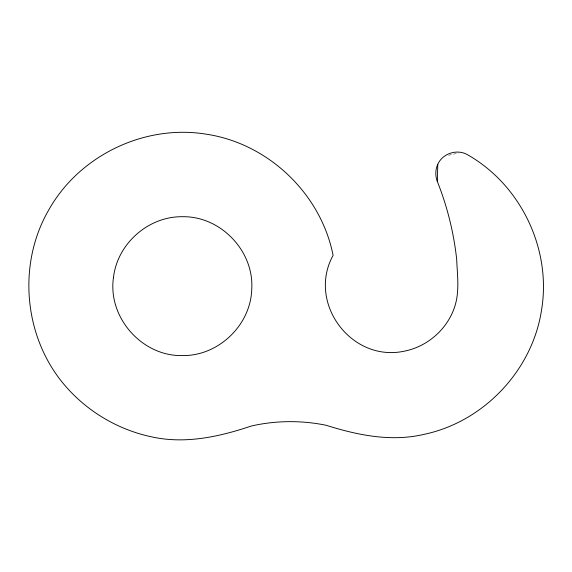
<?xml version="1.0" encoding="UTF-8"?>
<svg xmlns="http://www.w3.org/2000/svg" width="572" height="572" viewBox="0 0 572 572"><rect width="100%" height="100%" fill="white"/><g stroke="black" fill="none" stroke-linecap="round" stroke-linejoin="round"><path stroke-width="0.43" stroke-dasharray="2.86 2.15" d="M448.641 155.248L458.708 152.996"/><path stroke-width="0.86" d="M437.344 181.51L437.773 164.314C442.678 153.246 457.486 148.613 467.824 154.912C521.006 185.228 551.53 249.242 541.605 309.652C532.553 370.198 483.898 421.793 423.981 434.37C391.084 442.12 357.557 435.149 325.983 425.239C301.437 420.227 275.976 420.47 251.537 425.954C219.555 436.708 185.478 444.315 151.837 436.901C117.961 429.801 86.865 411.297 64.457 384.92C23.845 337.165 17.224 264.664 48.527 210.346C79.007 155.57 144.58 123.945 206.428 134.213C268.418 143.543 321.021 193.872 333.097 255.384C306.899 302.788 351.315 362.569 404.261 351.179C426.826 346.789 446.246 330.173 454.075 308.558C459.924 292.728 457.364 275.761 456.678 259.352C453.775 232.647 447.275 206.463 437.344 181.51C435.135 176.012 435.292 169.691 437.773 164.314M113.506 277.327C107.45 317.274 141.985 356.513 182.382 355.577C218.433 356.156 250.801 325.132 251.751 289.089C254.125 250.951 220.57 215.959 182.382 216.709C148.463 216.273 117.389 243.615 113.506 277.327"/></g></svg>
